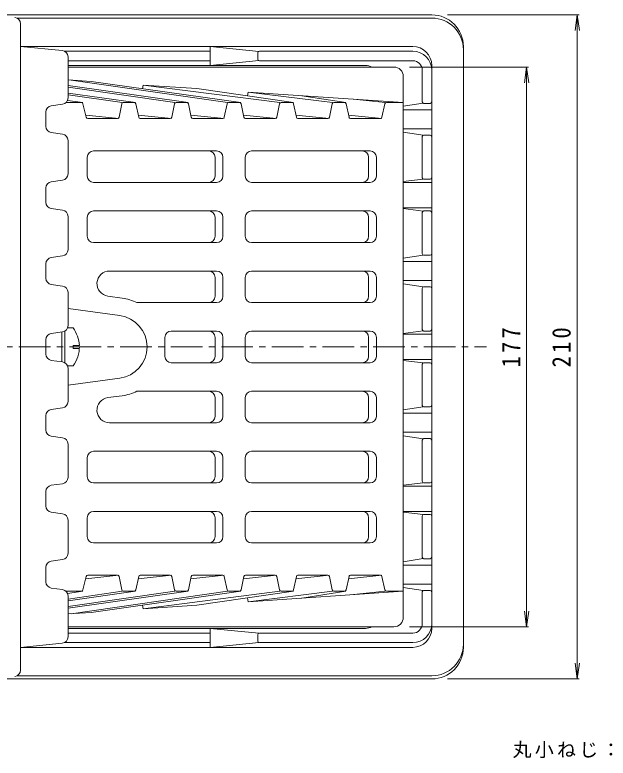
# Model space of a CAD drawing. Units: millimetres, scale not verified. Extents: x -241 to 343, y -276 to 264.
# Drawn here: x -51.1 to 136.5, y 29.3 to 264.3 of the extents above; entities that cross this region are included whole.
import ezdxf

# ---------------------------------------------------------------- set-up
doc = ezdxf.new("R2010")
doc.units = ezdxf.units.MM
doc.header["$LTSCALE"] = 2
doc.linetypes.add('CHAIN1', pattern=[8, 5, -1, 1, -1])
for name, color, linetype, lineweight in [('0-0', 3, 'Continuous', 9), ('0-1', 2, 'Continuous', 9), ('0-2', 6, 'Continuous', 5), ('0-4', 7, 'Continuous', 9), ('0-5', 7, 'Continuous', 9)]:
    doc.layers.add(name, color=color, linetype=linetype, lineweight=lineweight)
doc.styles.add('ＭＳ ゴシック', font='')
doc.styles.get('ＭＳ ゴシック').set_extended_font_data('MS Gothic')

msp = doc.modelspace()

# ---------------------------------------------------------------- linework, layer by layer
at = {"layer": '0-0'}
for p, q in [((80.713, 264.293), (-59.287, 264.293)), ((80.713, 263.293), (-50.436, 263.293)), ((-49.287, 57.103), (-49.287, 261.483)), ((90.713, 254.293), (90.713, 64.293)), ((80.713, 55.293), (-50.436, 55.293))]:
    msp.add_line(p, q, dxfattribs=at)
at = {"layer": '0-0', "linetype": 'CHAIN1'}
msp.add_line((-177.804, 159.293), (98.06, 159.293), dxfattribs=at)
at = {"layer": '0-0'}
msp.add_lwpolyline([(80.713, 54.293), (-59.287, 54.293), (-59.287, 264.293)], dxfattribs=at)
for centre, radius, start, end in [((-51.287, 261.483), 2, 0, 84.28885), ((80.713, 254.293), 10, 0, 90), ((80.713, 253.293), 10, 0, 90), ((80.713, 65.293), 10, 270, 0), ((80.713, 64.293), 10, 270, 0), ((-51.287, 57.103), 2, 275.71123, 0)]:
    msp.add_arc(centre, radius, start, end, dxfattribs=at)
at = {"layer": '0-1'}
for p, q in [((74.713, 254.293), (-49.287, 254.293)), ((-36.088, 252.973), (-49.287, 254.293)), ((26.037, 252.76), (10.604, 254.293)), ((10.604, 254.293), (10.604, 248.293)), ((10.604, 252.793), (-35.436, 252.793)), ((25.713, 252.293), (25.713, 250.293)), ((74.713, 252.793), (26.213, 252.793)), ((-34.287, 250.983), (-34.287, 238.027)), ((-34.287, 249.793), (10.604, 249.793)), ((10.604, 248.293), (26.037, 249.825)), ((74.713, 249.793), (26.213, 249.793)), ((59.714, 248.293), (-34.287, 248.293)), ((77.713, 246.793), (77.713, 236.793)), ((80.713, 70.293), (80.713, 248.293)), ((-36.004, 236.047), (-39.569, 235.538)), ((78.006, 236.338), (71.714, 235.37)), ((80.213, 236.293), (78.213, 236.293)), ((-41.287, 229.027), (-41.287, 233.558)), ((71.714, 234.293), (80.713, 234.293)), ((71.714, 228.293), (80.713, 228.293)), ((-36.004, 226.538), (-39.569, 227.047)), ((71.714, 227.216), (78.006, 226.248)), ((77.713, 225.793), (77.713, 212.793)), ((80.213, 226.293), (78.213, 226.293)), ((-34.287, 224.558), (-34.287, 214.027)), ((-36.004, 212.047), (-39.569, 211.538)), ((71.714, 211.567), (78.024, 212.33)), ((80.213, 212.293), (78.213, 212.293)), ((-41.287, 205.027), (-41.287, 209.558)), ((71.714, 211.293), (80.713, 211.293)), ((-36.004, 202.538), (-39.569, 203.047)), ((71.714, 203.293), (80.713, 203.293)), ((71.714, 203.018), (78.024, 202.255)), ((80.213, 202.293), (78.213, 202.293)), ((-34.287, 200.558), (-34.287, 190.027)), ((77.713, 188.793), (77.713, 201.793)), ((-36.004, 188.047), (-39.569, 187.538)), ((71.714, 187.37), (78.006, 188.338)), ((78.213, 188.293), (80.213, 188.293)), ((71.714, 186.293), (80.713, 186.293)), ((-41.287, 181.027), (-41.287, 185.558)), ((-36.004, 178.538), (-39.569, 179.047)), ((71.714, 180.293), (80.713, 180.293)), ((78.006, 178.248), (71.714, 179.216)), ((-34.287, 176.558), (-34.287, 166.027)), ((77.713, 177.793), (77.713, 164.793)), ((78.213, 178.293), (80.213, 178.293)), ((-36.004, 164.047), (-39.569, 163.538)), ((71.714, 163.567), (78.024, 164.33)), ((71.714, 163.293), (80.713, 163.293)), ((80.213, 164.293), (78.213, 164.293)), ((-41.287, 157.027), (-41.287, 161.558)), ((71.714, 155.293), (80.713, 155.293)), ((-36.004, 154.538), (-39.569, 155.047)), ((71.714, 155.018), (78.024, 154.255)), ((77.713, 140.793), (77.713, 153.793)), ((80.213, 154.293), (78.213, 154.293)), ((-34.287, 152.558), (-34.287, 142.027)), ((-36.004, 140.047), (-39.569, 139.538)), ((78.006, 140.338), (71.714, 139.37)), ((80.213, 140.293), (78.213, 140.293)), ((-41.287, 137.558), (-41.287, 133.027)), ((71.714, 138.293), (80.713, 138.293)), ((71.714, 132.293), (80.713, 132.293)), ((-36.004, 130.538), (-39.569, 131.047)), ((71.714, 131.216), (78.006, 130.248)), ((77.713, 129.793), (77.713, 116.793)), ((80.213, 130.293), (78.213, 130.293)), ((-34.287, 128.558), (-34.287, 118.027)), ((-36.004, 116.047), (-39.569, 115.538)), ((71.714, 115.567), (78.024, 116.33)), ((71.714, 115.293), (80.713, 115.293)), ((80.213, 116.293), (78.213, 116.293)), ((-41.287, 113.558), (-41.287, 109.027)), ((-36.004, 106.538), (-39.569, 107.047)), ((71.714, 107.293), (80.713, 107.293)), ((71.714, 107.018), (78.024, 106.255)), ((77.713, 92.793), (77.713, 105.793)), ((80.213, 106.293), (78.213, 106.293)), ((-34.287, 104.558), (-34.287, 94.027)), ((-36.004, 92.047), (-39.569, 91.538)), ((71.714, 91.37), (78.006, 92.338)), ((80.213, 92.293), (78.213, 92.293)), ((-41.287, 89.558), (-41.287, 85.027)), ((71.714, 90.293), (80.713, 90.293)), ((-36.004, 82.538), (-39.569, 83.047)), ((71.714, 84.293), (80.713, 84.293)), ((78.006, 82.248), (71.714, 83.216)), ((78.213, 82.293), (80.213, 82.293)), ((-34.287, 67.603), (-34.287, 80.558)), ((77.713, 71.793), (77.713, 81.793)), ((59.714, 70.293), (-34.287, 70.293)), ((-34.287, 68.793), (10.604, 68.793)), ((10.604, 70.293), (26.037, 68.761)), ((10.604, 64.293), (10.604, 70.293)), ((25.713, 66.293), (25.713, 68.293)), ((74.713, 68.793), (26.213, 68.793)), ((26.037, 65.825), (10.604, 64.293)), ((-36.088, 65.613), (-49.287, 64.293)), ((74.713, 64.293), (-49.287, 64.293)), ((-35.436, 65.793), (10.604, 65.793)), ((74.713, 65.793), (26.213, 65.793))]:
    msp.add_line(p, q, dxfattribs=at)
for centre, radius, start, end in [((74.713, 248.293), 6, 0, 90), ((-36.287, 250.983), 2, 0, 84.2887), ((26.213, 252.293), 0.5, 90, 180), ((74.713, 246.793), 6, 0, 90), ((26.213, 250.293), 0.5, 180, 270), ((74.713, 246.793), 3, 0, 90), ((59.714, 243.293), 5, 64.15785, 90), ((-36.287, 238.027), 2, 278.13, 0), ((-39.287, 233.558), 2, 98.13, 180), ((78.213, 236.793), 0.5, 180, 270), ((80.213, 236.793), 0.5, 270, 0), ((-39.287, 229.027), 2, 180, 261.87), ((-36.287, 224.558), 2, 0, 81.87), ((78.213, 225.793), 0.5, 90, 180), ((80.213, 225.793), 0.5, 0, 90), ((-36.287, 214.027), 2, 278.1286, 0), ((-39.287, 209.558), 2, 98.13, 180), ((78.213, 212.793), 0.5, 180, 270), ((80.213, 212.793), 0.5, 270, 0), ((-39.287, 205.027), 2, 180, 261.87), ((-36.287, 200.558), 2, 0, 81.86929), ((78.213, 201.793), 0.5, 90, 180), ((80.213, 201.793), 0.5, 0, 90), ((-36.287, 190.027), 2, 278.13, 0), ((78.213, 188.793), 0.5, 180, 270), ((80.213, 188.793), 0.5, 270, 0), ((-39.287, 185.558), 2, 98.13, 180), ((-39.287, 181.027), 2, 180, 261.87), ((-36.287, 176.558), 2, 0, 81.87), ((78.213, 177.793), 0.5, 90, 180), ((80.213, 177.793), 0.5, 0, 90), ((-36.287, 166.027), 2, 278.13, 0), ((78.213, 164.793), 0.5, 180, 270), ((80.213, 164.793), 0.5, 270, 0), ((-39.287, 161.558), 2, 98.13, 180), ((-39.287, 157.027), 2, 180, 261.87), ((-36.287, 152.558), 2, 0, 81.87), ((78.213, 153.793), 0.5, 90, 180), ((80.213, 153.793), 0.5, 0, 90), ((-36.287, 142.027), 2, 278.13, 0), ((-39.287, 137.558), 2, 98.13, 180), ((78.213, 140.793), 0.5, 180, 270), ((80.213, 140.793), 0.5, 270, 0), ((-39.287, 133.027), 2, 180, 261.87), ((-36.287, 128.558), 2, 0, 81.87), ((78.213, 129.793), 0.5, 90, 180), ((80.213, 129.793), 0.5, 0, 90), ((-36.287, 118.027), 2, 278.1308, 0), ((-39.287, 113.558), 2, 98.13, 180), ((78.213, 116.793), 0.5, 180, 270), ((80.213, 116.793), 0.5, 270, 0), ((-39.287, 109.027), 2, 180, 261.87), ((-36.287, 104.558), 2, 0, 81.8714), ((78.213, 105.793), 0.5, 90, 180), ((80.213, 105.793), 0.5, 0, 90), ((-36.287, 94.027), 2, 278.13, 0), ((78.213, 92.793), 0.5, 180, 270), ((80.213, 92.793), 0.5, 270, 0), ((-39.287, 89.558), 2, 98.13, 180), ((-39.287, 85.027), 2, 180, 261.87), ((-36.287, 80.558), 2, 0, 81.87), ((78.213, 81.793), 0.5, 90, 180), ((80.213, 81.793), 0.5, 0, 90), ((59.714, 75.293), 5, 270, 295.84215), ((74.713, 71.793), 3, 270, 0), ((74.713, 71.793), 6, 270, 0), ((26.213, 68.293), 0.5, 90, 180), ((74.713, 70.293), 6, 270, 0), ((-36.287, 67.603), 2, 275.71123, 0), ((26.213, 66.293), 0.5, 180, 270)]:
    msp.add_arc(centre, radius, start, end, dxfattribs=at)
at = {"layer": '0-2'}
for p, q in [((68.714, 247.793), (-34.287, 247.793)), ((71.714, 73.793), (71.714, 244.793)), ((-34.287, 243.725), (-26.951, 243.228)), ((16.093, 236.538), (-33.331, 243.66)), ((-26.951, 243.228), (20.335, 236.538)), ((-10.786, 240.94), (-10.538, 242.115)), ((-10.538, 242.115), (6.433, 240.964)), ((-10.538, 242.115), (32.71, 236.538)), ((-34.287, 241.914), (3.718, 236.538)), ((-0.524, 236.538), (-34.287, 241.403)), ((36.951, 236.538), (6.433, 240.964)), ((22.439, 238.642), (22.696, 239.861)), ((22.696, 239.861), (71.714, 236.538)), ((22.696, 239.861), (49.327, 236.538)), ((-34.287, 239.564), (-12.899, 236.538)), ((-17.141, 236.538), (-34.287, 239.008)), ((39.667, 238.711), (53.567, 236.538)), ((55.93, 237.608), (65.953, 236.538)), ((-30.043, 236.538), (-34.952, 236.538)), ((-33.89, 236.538), (-34.817, 236.671)), ((-34.458, 237.218), (-29.648, 236.538)), ((-29.557, 236.153), (-28.547, 231.894)), ((-18.123, 231.913), (-17.293, 236.134)), ((-16.803, 236.538), (-13.346, 236.538)), ((-12.858, 236.145), (-11.925, 231.902)), ((-1.502, 231.906), (-0.608, 236.141)), ((-0.119, 236.538), (3.312, 236.538)), ((3.801, 236.141), (4.695, 231.906)), ((15.115, 231.906), (16.009, 236.141)), ((16.498, 236.538), (19.929, 236.538)), ((20.418, 236.141), (21.312, 231.906)), ((31.732, 231.906), (32.626, 236.141)), ((33.115, 236.538), (36.546, 236.538)), ((37.035, 236.141), (37.929, 231.906)), ((48.349, 231.906), (49.243, 236.141)), ((49.733, 236.538), (53.161, 236.538)), ((53.65, 236.141), (54.546, 231.906)), ((64.967, 231.906), (65.869, 236.142)), ((66.358, 236.538), (71.714, 236.538)), ((-28.682, 232.584), (-18.202, 231.51)), ((-28.06, 231.51), (-18.614, 231.51)), ((-12.065, 232.584), (-1.585, 231.51)), ((-11.436, 231.51), (-1.991, 231.51)), ((4.552, 232.584), (15.032, 231.51)), ((5.184, 231.51), (14.626, 231.51)), ((21.169, 232.584), (31.649, 231.51)), ((21.801, 231.51), (31.243, 231.51)), ((37.786, 232.584), (48.266, 231.51)), ((38.418, 231.51), (47.86, 231.51)), ((54.403, 232.584), (64.883, 231.51)), ((55.035, 231.51), (64.478, 231.51)), ((12.678, 221.293), (-26.215, 221.293)), ((61.228, 221.293), (23.749, 221.293)), ((-28.215, 219.293), (-28.215, 213.293)), ((12.203, 213.293), (12.203, 219.293)), ((14.678, 213.293), (14.678, 219.293)), ((21.749, 213.293), (21.749, 219.293)), ((60.754, 219.293), (60.754, 213.293)), ((63.228, 219.293), (63.228, 213.293)), ((12.678, 211.293), (-26.215, 211.293)), ((61.228, 211.293), (23.749, 211.293)), ((12.678, 202.293), (-26.215, 202.293)), ((61.228, 202.293), (23.749, 202.293)), ((-28.215, 200.293), (-28.215, 194.293)), ((12.203, 194.293), (12.203, 200.293)), ((14.678, 194.293), (14.678, 200.293)), ((21.749, 194.293), (21.749, 200.293)), ((60.754, 200.293), (60.754, 194.293)), ((63.228, 200.293), (63.228, 194.293)), ((12.678, 192.293), (-26.215, 192.293)), ((61.228, 192.293), (23.749, 192.293)), ((12.678, 183.293), (-21.137, 183.293)), ((12.203, 175.293), (12.203, 181.293)), ((14.678, 175.293), (14.678, 181.293)), ((21.749, 181.293), (21.749, 175.293)), ((23.749, 183.293), (61.228, 183.293)), ((60.754, 175.293), (60.754, 181.293)), ((63.228, 175.293), (63.228, 181.293)), ((-21.677, 175.329), (-17.185, 174.717)), ((12.678, 173.293), (-12.48, 173.293)), ((23.749, 173.293), (61.228, 173.293)), ((-34.287, 171.429), (-17.936, 169.201)), ((-36.287, 154.578), (-36.287, 164.007)), ((-3.63, 156.293), (-3.63, 162.293)), ((-1.63, 164.293), (12.678, 164.293)), ((12.203, 156.293), (12.203, 162.293)), ((14.678, 156.293), (14.678, 162.293)), ((21.749, 162.293), (21.749, 156.293)), ((61.228, 164.293), (23.749, 164.293)), ((60.754, 156.293), (60.754, 162.293)), ((63.228, 156.293), (63.228, 162.293)), ((-1.63, 154.293), (12.678, 154.293)), ((61.228, 154.293), (23.749, 154.293)), ((-34.287, 147.156), (-17.936, 149.384)), ((-21.677, 143.256), (-17.185, 143.868)), ((12.678, 145.293), (-12.48, 145.293)), ((23.749, 145.293), (61.228, 145.293)), ((12.203, 143.293), (12.203, 137.293)), ((14.678, 143.293), (14.678, 137.293)), ((21.749, 137.293), (21.749, 143.293)), ((60.754, 143.293), (60.754, 137.293)), ((63.228, 143.293), (63.228, 137.293)), ((12.678, 135.293), (-21.137, 135.293)), ((23.749, 135.293), (61.228, 135.293)), ((-26.215, 126.293), (12.678, 126.293)), ((61.228, 126.293), (23.749, 126.293)), ((-28.215, 118.293), (-28.215, 124.293)), ((12.203, 124.293), (12.203, 118.293)), ((14.678, 124.293), (14.678, 118.293)), ((21.749, 124.293), (21.749, 118.293)), ((60.754, 118.293), (60.754, 124.293)), ((63.228, 118.293), (63.228, 124.293)), ((-26.215, 116.293), (12.678, 116.293)), ((61.228, 116.293), (23.749, 116.293)), ((-26.215, 107.293), (12.678, 107.293)), ((61.228, 107.293), (23.749, 107.293)), ((-28.215, 99.293), (-28.215, 105.293)), ((12.203, 105.293), (12.203, 99.293)), ((14.678, 105.293), (14.678, 99.293)), ((21.749, 105.293), (21.749, 99.293)), ((60.754, 99.293), (60.754, 105.293)), ((63.228, 99.293), (63.228, 105.293)), ((-26.215, 97.293), (12.678, 97.293)), ((61.228, 97.293), (23.749, 97.293)), ((-28.682, 86.001), (-18.202, 87.076)), ((-18.614, 87.076), (-28.06, 87.076)), ((-12.065, 86.001), (-1.585, 87.076)), ((-1.991, 87.076), (-11.436, 87.076)), ((4.552, 86.001), (15.032, 87.076)), ((14.626, 87.076), (5.184, 87.076)), ((21.169, 86.001), (31.649, 87.076)), ((31.243, 87.076), (21.801, 87.076)), ((37.786, 86.001), (48.266, 87.076)), ((47.86, 87.076), (38.418, 87.076)), ((54.403, 86.001), (64.883, 87.076)), ((64.478, 87.076), (55.035, 87.076)), ((-28.547, 86.691), (-29.557, 82.432)), ((-17.293, 82.451), (-18.123, 86.672)), ((-11.925, 86.683), (-12.858, 82.44)), ((-0.608, 82.444), (-1.502, 86.679)), ((4.695, 86.679), (3.801, 82.444)), ((16.009, 82.444), (15.115, 86.679)), ((21.312, 86.679), (20.418, 82.444)), ((32.626, 82.444), (31.732, 86.679)), ((37.929, 86.679), (37.035, 82.444)), ((49.243, 82.444), (48.349, 86.679)), ((54.546, 86.679), (53.65, 82.444)), ((65.869, 82.444), (64.967, 86.68)), ((-30.043, 82.048), (-34.952, 82.048)), ((-33.89, 82.048), (-34.817, 81.914)), ((-34.458, 81.367), (-29.648, 82.048)), ((-17.141, 82.048), (-34.287, 79.577)), ((-34.287, 79.022), (-12.899, 82.048)), ((-0.524, 82.048), (-34.287, 77.182)), ((-34.287, 76.671), (3.718, 82.048)), ((16.093, 82.048), (-33.331, 74.925)), ((-26.951, 75.358), (20.335, 82.048)), ((-13.346, 82.048), (-16.803, 82.048)), ((-10.538, 76.471), (32.71, 82.048)), ((3.312, 82.048), (-0.119, 82.048)), ((36.951, 82.048), (6.433, 77.621)), ((19.929, 82.048), (16.498, 82.048)), ((22.439, 79.943), (22.696, 78.724)), ((22.696, 78.724), (71.714, 82.048)), ((22.696, 78.724), (49.327, 82.048)), ((36.546, 82.048), (33.115, 82.048)), ((39.667, 79.875), (53.567, 82.048)), ((53.161, 82.048), (49.733, 82.048)), ((55.93, 80.978), (65.953, 82.048)), ((66.358, 82.048), (71.714, 82.048)), ((-10.786, 77.645), (-10.538, 76.471)), ((-10.538, 76.471), (6.433, 77.621)), ((-34.287, 74.861), (-26.951, 75.358)), ((68.714, 70.793), (-34.287, 70.793))]:
    msp.add_line(p, q, dxfattribs=at)
at = {"layer": '0-2', "color": 4, "lineweight": 9}
for p, q in [((-32.686, 165.293), (-34.426, 165.293)), ((-35.287, 154.29), (-35.287, 164.295)), ((-30.698, 159.772), (-32.686, 159.772)), ((-32.686, 158.814), (-32.686, 159.772)), ((-30.698, 158.814), (-32.686, 158.814)), ((-32.686, 153.293), (-34.426, 153.293))]:
    msp.add_line(p, q, dxfattribs=at)
at = {"layer": '0-2'}
for centre, radius, start, end in [((68.714, 244.793), 3, 0, 90), ((-30.043, 236.038), 0.5, 13.33806, 90), ((-16.803, 236.038), 0.5, 90, 168.88159), ((-13.346, 236.038), 0.5, 12.4001, 90), ((-0.119, 236.038), 0.5, 90, 168.08211), ((3.312, 236.038), 0.5, 11.91234, 90), ((16.498, 236.038), 0.5, 90, 168.08766), ((19.929, 236.038), 0.5, 11.91234, 90), ((33.115, 236.038), 0.5, 90, 168.08766), ((36.546, 236.038), 0.5, 11.91789, 90), ((49.733, 236.038), 0.5, 90, 168.08211), ((53.161, 236.038), 0.5, 11.93575, 90), ((66.358, 236.038), 0.5, 90, 167.9897), ((-28.06, 232.01), 0.5, 193.33806, 270), ((-18.614, 232.01), 0.5, 270, 348.88159), ((-11.436, 232.01), 0.5, 192.4001, 270), ((-1.991, 232.01), 0.5, 270, 348.08211), ((5.184, 232.01), 0.5, 191.91234, 270), ((14.626, 232.01), 0.5, 270, 348.08766), ((21.801, 232.01), 0.5, 191.91234, 270), ((31.243, 232.01), 0.5, 270, 348.08766), ((38.418, 232.01), 0.5, 191.91789, 270), ((47.86, 232.01), 0.5, 270, 348.08211), ((55.035, 232.01), 0.5, 191.93575, 270), ((64.478, 232.01), 0.5, 270, 347.9897), ((-26.215, 219.293), 2, 90, 180), ((10.203, 219.293), 2, 0, 90), ((12.678, 219.293), 2, 0, 90), ((23.749, 219.293), 2, 90, 180), ((58.753, 219.293), 2, 0, 90), ((61.228, 219.293), 2, 0, 90), ((-26.215, 213.293), 2, 180, 270), ((10.203, 213.293), 2, 270, 0), ((12.678, 213.293), 2, 270, 0), ((23.749, 213.293), 2, 180, 270), ((58.753, 213.293), 2, 270, 0), ((61.228, 213.293), 2, 270, 0), ((-26.215, 200.293), 2, 90, 180), ((10.203, 200.293), 2, 0, 90), ((12.678, 200.293), 2, 0, 90), ((23.749, 200.293), 2, 90, 180), ((58.753, 200.293), 2, 0, 90), ((61.228, 200.293), 2, 0, 90), ((-26.215, 194.293), 2, 180, 270), ((10.203, 194.293), 2, 270, 0), ((12.678, 194.293), 2, 270, 0), ((23.749, 194.293), 2, 180, 270), ((58.753, 194.293), 2, 270, 0), ((61.228, 194.293), 2, 270, 0), ((-21.137, 179.293), 4, 90, 262.24081), ((10.203, 181.293), 2, 0, 90), ((12.678, 181.293), 2, 0, 90), ((23.749, 181.293), 2, 90, 180), ((58.753, 181.293), 2, 0, 90), ((61.228, 181.293), 2, 0, 90), ((-19.287, 159.293), 15.567, 64.07133, 82.24078), ((10.203, 175.293), 2, 270, 0), ((12.678, 175.293), 2, 270, 0), ((23.749, 175.293), 2, 180, 270), ((58.753, 175.293), 2, 270, 0), ((61.228, 175.293), 2, 270, 0), ((-19.287, 159.293), 10, 277.75922, 82.24078), ((-1.63, 162.293), 2, 90, 180), ((10.203, 162.293), 2, 0, 90), ((12.678, 162.293), 2, 0, 90), ((23.749, 162.293), 2, 90, 180), ((58.753, 162.293), 2, 0, 90), ((61.228, 162.293), 2, 0, 90), ((-1.63, 156.293), 2, 180, 270), ((10.203, 156.293), 2, 270, 0), ((12.678, 156.293), 2, 270, 0), ((23.749, 156.293), 2, 180, 270), ((58.753, 156.293), 2, 270, 0), ((61.228, 156.293), 2, 270, 0), ((-19.287, 159.293), 15.567, 277.75922, 295.92867), ((10.203, 143.293), 2, 0, 90), ((12.678, 143.293), 2, 0, 90), ((23.749, 143.293), 2, 90, 180), ((58.753, 143.293), 2, 0, 90), ((61.228, 143.293), 2, 0, 90), ((-21.137, 139.293), 4, 97.75919, 270), ((10.203, 137.293), 2, 270, 0), ((12.678, 137.293), 2, 270, 0), ((23.749, 137.293), 2, 180, 270), ((58.753, 137.293), 2, 270, 0), ((61.228, 137.293), 2, 270, 0), ((-26.215, 124.293), 2, 90, 180), ((10.203, 124.293), 2, 0, 90), ((12.678, 124.293), 2, 0, 90), ((23.749, 124.293), 2, 90, 180), ((58.753, 124.293), 2, 0, 90), ((61.228, 124.293), 2, 0, 90), ((-26.215, 118.293), 2, 180, 270), ((10.203, 118.293), 2, 270, 0), ((12.678, 118.293), 2, 270, 0), ((23.749, 118.293), 2, 180, 270), ((58.753, 118.293), 2, 270, 0), ((61.228, 118.293), 2, 270, 0), ((-26.215, 105.293), 2, 90, 180), ((10.203, 105.293), 2, 0, 90), ((12.678, 105.293), 2, 0, 90), ((23.749, 105.293), 2, 90, 180), ((58.753, 105.293), 2, 0, 90), ((61.228, 105.293), 2, 0, 90), ((-26.215, 99.293), 2, 180, 270), ((10.203, 99.293), 2, 270, 0), ((12.678, 99.293), 2, 270, 0), ((23.749, 99.293), 2, 180, 270), ((58.753, 99.293), 2, 270, 0), ((61.228, 99.293), 2, 270, 0), ((-28.06, 86.576), 0.5, 90, 166.65642), ((-18.614, 86.576), 0.5, 11.1212, 90), ((-11.436, 86.576), 0.5, 90, 167.5999), ((-1.991, 86.576), 0.5, 11.91789, 90), ((5.184, 86.576), 0.5, 90, 168.08488), ((14.626, 86.576), 0.5, 11.91512, 90), ((21.801, 86.576), 0.5, 90, 168.08488), ((31.243, 86.576), 0.5, 11.91512, 90), ((38.418, 86.576), 0.5, 90, 168.08211), ((47.86, 86.576), 0.5, 11.92346, 90), ((55.035, 86.576), 0.5, 90, 168.06148), ((64.478, 86.576), 0.5, 12.01585, 90), ((-30.043, 82.548), 0.5, 270, 346.65642), ((-16.803, 82.548), 0.5, 191.1212, 270), ((-13.346, 82.548), 0.5, 270, 347.5999), ((-0.119, 82.548), 0.5, 191.91789, 270), ((3.312, 82.548), 0.5, 270, 348.08488), ((16.498, 82.548), 0.5, 191.91512, 270), ((19.929, 82.548), 0.5, 270, 348.08488), ((33.115, 82.548), 0.5, 191.91512, 270), ((36.546, 82.548), 0.5, 270, 348.08211), ((49.733, 82.548), 0.5, 191.92346, 270), ((53.161, 82.548), 0.5, 270, 348.06148), ((66.358, 82.548), 0.5, 192.01585, 270), ((68.714, 73.793), 3, 270, 0)]:
    msp.add_arc(centre, radius, start, end, dxfattribs=at)
at = {"layer": '0-2', "color": 4, "lineweight": 9}
for start, end in [(2.74562, 36.86987), (323.13013, 0.86411)]:
    msp.add_arc((-40.686, 159.293), 10, start, end, dxfattribs=at)
at = {"layer": '0-4'}
for p, q in [((85.713, 264.293), (127.313, 264.293)), ((126.713, 264.293), (126.061, 259.335)), ((126.713, 264.293), (127.366, 259.335)), ((126.713, 264.293), (126.713, 54.293)), ((73.714, 247.793), (111.313, 247.793)), ((110.713, 247.793), (110.061, 242.835)), ((110.713, 247.793), (111.366, 242.835)), ((110.713, 247.793), (110.713, 70.793)), ((110.713, 70.793), (110.061, 75.75)), ((110.713, 70.793), (111.366, 75.75)), ((73.714, 70.793), (111.313, 70.793)), ((126.713, 54.293), (126.061, 59.25)), ((126.713, 54.293), (127.366, 59.25)), ((85.713, 54.293), (127.313, 54.293))]:
    msp.add_line(p, q, dxfattribs=at)

# ---------------------------------------------------------------- texts
at = {"layer": '0-4', "color": 2, "char_height": 5.865, "attachment_point": 7, "rotation": 90, "style": 'ＭＳ ゴシック'}
for s, insert in [('\\T1.27;\\W0.9;177', (108.713, 152.793)), ('\\T1.27;\\W0.9;210', (124.713, 152.793))]:
    msp.add_mtext(s, dxfattribs=dict(at, insert=insert))
at = {"layer": '0-5', "insert": (106.262, 29.257), "char_height": 4.399, "attachment_point": 7, "style": 'ＭＳ ゴシック'}
msp.add_mtext('\\T1.17;丸小ねじ：Ｃ２７００Ｗ', dxfattribs=at)

doc.saveas('drawing.dxf')
